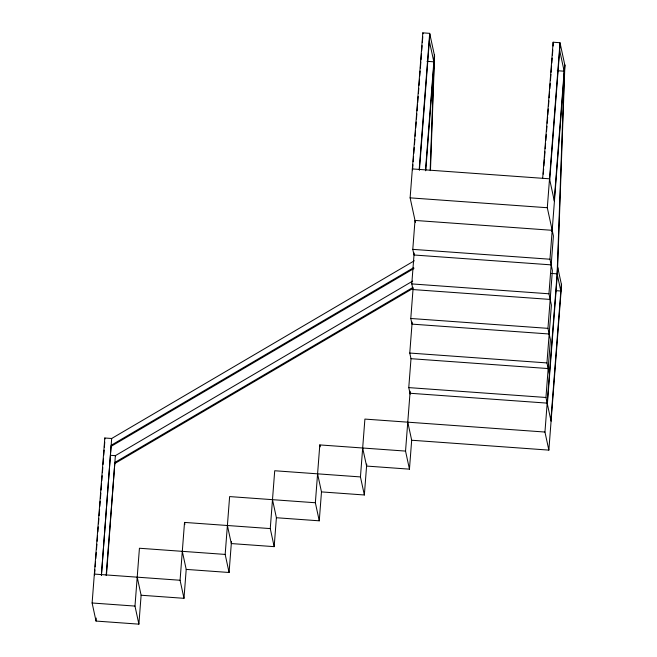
<?xml version="1.0" encoding="UTF-8"?>
<svg xmlns="http://www.w3.org/2000/svg" width="657" height="657" viewBox="0 0 657 657"><rect width="100%" height="100%" fill="white"/><g stroke="black" fill="none" stroke-linecap="round" stroke-linejoin="round"><path stroke-width="0.99" d="M430.179 170.253L434.039 62.727M430.45 170.623L434.564 55.927L429.678 33.343L422.821 32.85L410.124 197.856L415.421 222.321M551.765 231.363L551.839 229.318M564.363 72.114L557.12 273.846L551.239 273.419M407.767 422.172L411.676 440.239L548.858 450.111L544.949 432.043L557.645 267.038L564.88 65.306L560.002 42.721L553.137 42.229L542.666 178.31M137.206 577.166L141.115 595.234L138.89 624.15L96.021 621.062L92.12 602.995L104.808 437.997L111.674 438.49L414.271 260.804M94.928 569.865L94.534 574.982L94.337 574.078L180.075 580.254L183.985 598.313L141.115 595.234M95.166 566.802L95.561 561.686M95.799 558.614L96.267 552.471M96.505 549.408L96.899 544.292M97.137 541.22L97.532 536.104M97.844 532.014L98.238 526.898M98.476 523.826L98.87 518.71M99.1 515.638L99.577 509.504M99.815 506.432L100.201 501.316M100.439 498.244L100.833 493.128M101.071 490.056L101.539 483.922M101.778 480.85L102.172 475.734M102.41 472.662L102.804 467.546M103.042 464.483L103.51 458.34M103.749 455.268L104.143 450.152M104.381 447.089L104.767 441.972M96.021 621.062L96.251 618.073M111.674 438.49L101.392 575.475L111.148 445.298L413.746 267.613M106.163 575.45L115.386 455.654L412.678 281.089M106.442 575.335L114.86 462.454L413.039 287.372M138.89 624.15L134.981 606.082L139.432 548.25L225.17 554.418L229.079 572.485L186.21 569.397L182.301 551.33M180.075 580.254L184.527 522.414L270.265 528.589L274.174 546.649L231.305 543.569L227.396 525.501M183.985 598.313L186.21 569.397M225.17 554.418L229.622 496.585L315.36 502.753L319.261 520.82L276.4 517.732L272.491 499.665M229.079 572.485L231.461 541.573M270.265 528.589L274.716 470.749L360.447 476.925L364.356 494.984L321.487 491.904L317.577 473.837M274.174 546.649L276.4 517.732M315.36 502.753L319.803 444.92L405.541 451.088L409.451 469.155L366.581 466.068L362.672 448M319.261 520.82L321.487 491.904M360.447 476.925L364.898 419.084L544.949 432.043M364.356 494.984L366.737 464.072M412.933 164.751L412.547 169.835L412.35 168.931L549.531 178.803L554.409 201.387M413.171 161.696L413.565 156.604M413.795 153.549L414.271 147.439M414.501 144.392L414.896 139.3M415.134 136.245L415.52 131.154M415.758 128.099L416.226 121.997M416.464 118.942L416.85 113.85M417.088 110.795L417.556 104.685M417.712 102.656L418.18 96.546M418.419 93.491L418.813 88.399M419.043 85.344L419.519 79.242M419.749 76.187L420.143 71.096M420.381 68.041L420.85 61.93M421.006 59.902L421.474 53.792M421.712 50.737L422.098 45.645M422.336 42.59L422.788 36.669M551.182 264.87L414.009 254.998L412.785 249.356L415.01 220.432L552.192 230.311M419.207 169.424L429.678 33.343M419.404 170.327L429.875 34.246M549.178 333.994L411.996 324.123L410.781 318.481L413.007 289.565L411.783 283.914L414.156 253.002M410.19 394.159L408.769 387.605L410.995 358.689L409.771 353.047L412.153 322.127M425.465 170.746L434.367 55.024M425.736 170.631L434.564 55.927M405.541 451.088L410.149 391.26M409.451 469.155L411.676 440.239M543.257 174.13L543.651 169.038M543.881 165.983L544.349 159.873M544.505 157.836L544.982 151.734M545.211 148.679L545.606 143.587M545.844 140.532L546.312 134.43M546.542 131.375L546.936 126.284M547.174 123.229L547.642 117.118M547.798 115.082L548.267 108.98M548.505 105.925L548.899 100.833M549.129 97.778L549.597 91.676M549.835 88.621L550.229 83.529M550.459 80.474L550.936 74.364M551.092 72.327L551.56 66.226M551.79 63.171L552.184 58.079M552.422 55.024L552.808 49.94M553.112 46.047L553.137 42.229M549.392 374.211L546.952 362.919L551.404 305.078L548.956 293.786L553.408 235.953L547.306 207.727L560.002 42.721M549.72 179.706L560.191 43.625M554.221 200.484L564.692 64.402M551.083 421.194L545.951 397.477L550.402 339.644L547.954 328.352L552.406 270.52L549.966 259.228L564.88 65.306M547.363 404.03L557.834 267.941M550.886 420.291L561.357 284.202M548.858 450.111L561.554 285.105L557.645 267.038M111.345 446.202L413.943 268.516M115.057 463.357L413.228 288.275M426.984 61.331L433.85 61.824L429.349 41.054M557.308 70.71L564.166 71.211L559.674 50.433M410.124 197.856L547.306 207.727M412.785 249.356L549.966 259.228M555.929 290.657L560.832 291.01L557.317 274.749M411.783 283.914L548.956 293.786M413.007 289.565L550.18 299.436M410.781 318.481L547.954 328.352M409.771 353.047L546.952 362.919M410.995 358.689L548.176 368.561M408.769 387.605L545.951 397.477M409.993 393.256L547.174 403.127M110.483 455.301L115.386 455.654L115.583 456.558M92.12 602.995L134.981 606.082M422.821 32.85L423.018 33.753M319.803 444.92L320.222 446.817M184.527 522.414L184.937 524.319M104.808 437.997L105.005 438.901"/></g></svg>
